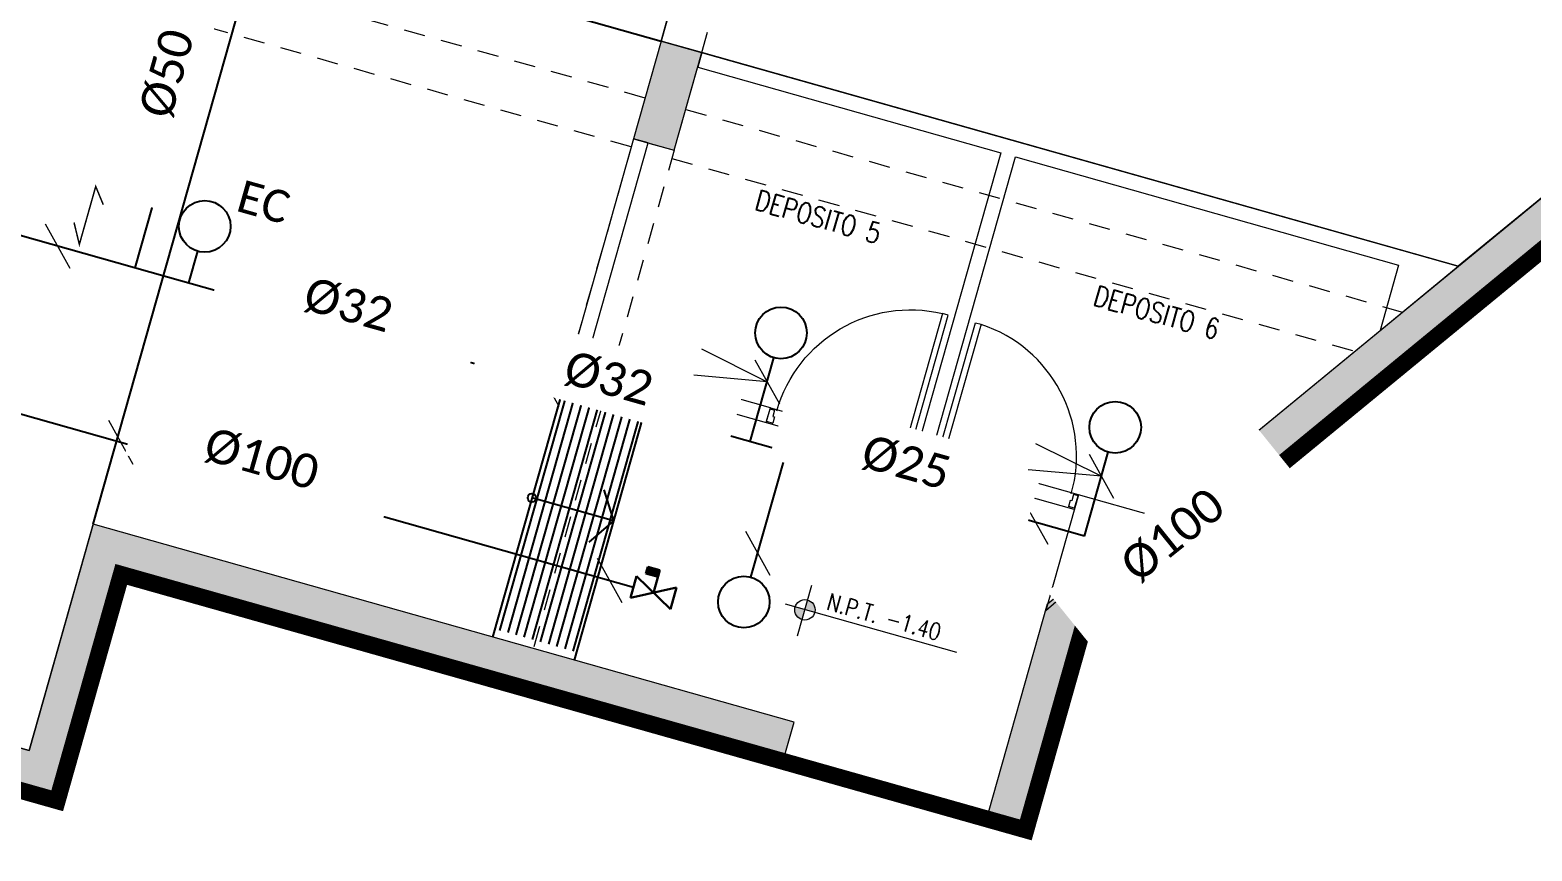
# Model space of a CAD drawing. Header units: inches. Extents: x 0 to 766, y -245 to 236.
# Drawn here: x 150.02 to 158.89, y -211.66 to -206.81 of the extents above; entities that cross this region are included whole.
import ezdxf

# ---------------------------------------------------------------- set-up
doc = ezdxf.new("R2010")
doc.units = ezdxf.units.IN
doc.header["$MEASUREMENT"] = 0
for name, pattern in [('CONTINUA', [0]), ('HIDDEN2', [0.1875, 0.125, -0.0625]), ('PHANTOM', [2.5, 1.25, -0.25, 0.25, -0.25, 0.25, -0.25])]:
    doc.linetypes.add(name, pattern=pattern)
for name, color, linetype, lineweight in [('00 SOS 911 - ACCES. ACI', 125, 'Continuous', 9), ('000 SOS 911 - ACCESORIOS ACI', 3, 'Continuous', 20), ('000 SOS 911 ROCIADORES', 5, 'Continuous', 25), ('000 SOS 911 SOPORTES ACI', 3, 'Continuous', 25), ('000 SOS 911 TEXTOS', 4, 'Continuous', 0), ('000 SOS 911 TUBERIA ACI', 1, 'Continuous', 25), ('A-PLACAS', 251, 'Continuous', 9), ('A-VIGAS', 251, 'HIDDEN2', 9), ('CIRCULACION PEATONAL', 251, 'Continuous', 5), ('HATCH', 251, 'Continuous', 9), ('MURO-BAJO', 251, 'Continuous', 9), ('MUROS', 251, 'Continuous', 9), ('NIVELES-NPT', 251, 'Continuous', 9), ('PROYECCIONES', 251, 'HIDDEN2', 9), ('PUERTAS', 251, 'Continuous', 9), ('Tabique 0.09', 251, 'Continuous', 5), ('TEXTO-AMBIENTE', 251, 'Continuous', 9)]:
    doc.layers.add(name, color=color, linetype=linetype, lineweight=lineweight)
doc.layers.add('LAYERYYY', color=7, linetype='Continuous')
doc.styles.add('P&R', font='calibril.ttf')
doc.styles.add('ROMANS', font='romans.shx', dxfattribs={"width": 0.8})

# ---------------------------------------------------------------- blocks, each defined once
blk = doc.blocks.new('ESTR_PISO-SS')
at = {"layer": 'HATCH'}
h = blk.add_hatch(color=251, dxfattribs=at)
h.dxf.hatch_style = 1
h.paths.add_polyline_path([(16.4277175440171, 16.40000035228357), (24.27771753019917, 16.40000035461122), (24.27771753019917, 16.1500003551738), (16.4277175440171, 16.15000035236159)])
h.paths.add_polyline_path([(48.72768199801283, 19.44000191854332), (44.4276925451594, 19.44000191854332), (44.4276925451594, 18.05000185903853), (36.62768888600809, 18.05000185903853), (36.62768888579399, 17.64998901807186), (34.72771753463934, 17.64998901807186), (34.72771753485344, 15.93999942884571), (31.92780838884551, 15.93999942884571), (31.92780838884551, 15.68999942884571), (34.92771753485346, 15.68999942884571), (34.92771753463936, 17.44998901807188), (36.82768888579398, 17.44998901807188), (36.82768888600808, 17.85000185903854), (44.62769254515939, 17.85000185903854), (44.62769254515939, 19.24000191854333), (48.72768199801283, 19.24000191854333)])
h.paths.add_polyline_path([(8.477717518006585, 13.4500006351999), (12.47771751800659, 13.4500006351999), (12.47771751800659, 13.12000063519989), (12.2777175180066, 13.12000063519989), (12.2777175180066, 13.2000006351999), (8.477717518006642, 13.20000002453418)])
h.paths.add_polyline_path([(23.7208664665888, 47.97692998819457), (29.10928945706615, 49.07914669539466), (30.32771839363195, 43.12366937100842), (30.32773254738518, 34.34999175954889), (47.12769808774325, 34.35000510772318), (47.12771159414078, 29.35000847727014), (48.02932641491563, 29.35000847718436), (53.64436860177059, 25.45004769607903), (50.17768199801282, 20.45883893010753), (50.17768199801282, 19.24000191820787), (49.97768199801283, 19.24000191820787), (49.97768199801283, 20.52148109288487), (53.36601122695211, 25.39987368990731), (47.96666409367836, 29.15000847718389), (46.87767741045644, 29.15000688910311), (46.87770282335234, 34.10000504483733), (30.07773295068677, 34.09999155877244), (30.07771843446471, 43.09835761778157), (28.91447051997991, 48.78411931421641), (23.77097591220078, 47.73200337972006)])
h.paths.add_polyline_path([(-8.481331260209345, 46.57000033610373), (-7.090805235902508, 19.84547925552764), (-0.8015653069423081, 20.21606658801198), (-0.2960204932364832, 10.50000029485028), (5.027721162711913, 10.50000132238532), (5.027718937173717, 13.20000000457804), (5.277719507392987, 13.2000003429616), (5.277721315982262, 10.25000137063782), (-0.5333507159926114, 10.25000024904318), (-1.038147625801969, 19.95169257645185), (-7.327387554756967, 19.58110524396778), (-8.7420758136536, 46.77000033610372), (6.202717519602089, 46.77000033289579), (6.202717519602089, 46.56998253264086)])
h = blk.add_hatch(color=251, dxfattribs=at)
h.dxf.hatch_style = 1
h.paths.add_polyline_path([(8.477717519485822, 18.60000034315223), (5.027717519485833, 18.60000034315223), (5.027717522279801, 17.15000034286012), (5.277717517064417, 17.15000034274371), (5.277717517064417, 18.35000034315223), (8.477717519485822, 18.35000034315223)])
h.paths.add_polyline_path([(4.027684768407624, 23.91999998807427), (8.477717520418054, 23.92000033332033), (8.477717520418054, 24.17000033344848), (5.277717517065327, 24.17000033332033), (5.2777175161456, 25.35000034018589), (5.027717520429775, 25.35000034006947), (5.027717520420111, 24.17000033332033), (4.027690514745075, 24.1700003406645)])
h.paths.add_polyline_path([(12.47771755633991, 20.57000033312488), (12.47771754356833, 22.52000033311748), (16.17771754356747, 22.52000033282934), (16.17771754354462, 20.57000033286411), (16.3777175435342, 20.57000033286118), (16.37771720862412, 22.51999948985289), (16.87771754489731, 22.51999948985286), (16.87771754489739, 22.77000033311751), (12.47771757546749, 22.77000033282576), (12.47771757546749, 29.3700003516239), (12.27771754271063, 29.3700003516239), (12.27771754353685, 20.57000033312488)])
h.paths.add_polyline_path([(15.77771756060181, 24.57000033306417), (19.07771753148933, 24.57000033306417), (19.07771753148933, 24.82000033501996), (15.77771756060181, 24.82000033501996)])
h.paths.add_polyline_path([(-2.28280811961028, 28.4768244237342), (-2.881997571310734, 28.44564749361516), (-2.869007183760942, 28.19598522207355), (-2.269817732060602, 28.22716215219259)])
h.paths.add_polyline_path([(-2.023000368614191, 23.48357899290244), (-2.622189820314645, 23.45240206278339), (-2.609199432764854, 23.20273979124178), (-2.010009981064513, 23.23391672136083)])
h.paths.add_polyline_path([(-2.542615870604266, 33.47006985456608), (-3.14180532230472, 33.43889292444703), (-3.128814934754928, 33.18923065290542), (-2.529625483054588, 33.22040758302447)])
h.paths.add_polyline_path([(4.027717527562544, 33.97000032596128), (9.127717525554033, 33.97000032596475), (9.127717525554033, 33.72000033401201), (5.377717527562538, 33.72000032596128), (5.377717505163673, 33.32000032878557), (5.127717527562538, 33.32000032596127), (5.127717527562538, 33.72000032596128), (4.027717527562544, 33.72000032596128)])
h.paths.add_polyline_path([(4.027717509733748, 29.26999984266803), (5.027717509733719, 29.26999984266803), (5.027717505163679, 29.8700003400541), (5.377717505163645, 29.8700003400541), (5.377717510173539, 29.27000033368012), (8.477717505163668, 29.27000033368012), (8.477717505163668, 29.02000033362651), (4.027717511637917, 29.02000030752987)])
h.paths.add_polyline_path([(5.67771752310037, 44.02000033611699), (6.527717525212921, 44.02000033607686), (6.527717525204565, 43.7200003360129), (5.677717519690333, 43.72000033603541)])
h.paths.add_polyline_path([(6.027714885760304, 41.32000033617845), (6.02771752339811, 40.27000033656552), (5.677717524888322, 40.2700003364782), (5.677717526604653, 41.32000033619164)])
h.paths.add_polyline_path([(3.177714885760309, 41.07000033620994), (3.177717523398115, 41.67000033582286), (2.927717524888322, 41.67000033591017), (2.927717526604653, 41.07000033619676)])
h.paths.add_polyline_path([(-3.18848496433705, 41.07177875305993), (-3.787674416037504, 41.04060182294089), (-3.774684028487712, 40.79093955139928), (-3.175494576787372, 40.82211648151832)])
h.paths.add_polyline_path([(17.72771753237831, 41.32000033364062), (17.7277175353544, 40.27000033995225), (17.3777175368445, 40.27000034003956), (17.37771753962102, 41.3200003336562)])
h.paths.add_polyline_path([(24.62771753237831, 44.79500033364064), (24.62771753535441, 44.19500033995226), (24.3777175368445, 44.19500034003957), (24.37771753962102, 44.79500033365622)])
h.paths.add_polyline_path([(24.62771753237831, 40.87000033364063), (24.62771753535441, 40.27000033995225), (24.3777175368445, 40.27000034003956), (24.37771753962102, 40.87000033365621)])
h.paths.add_polyline_path([(14.27771755520001, 33.72000033380073), (18.2777175467991, 33.72000033380073), (18.2777175467991, 33.97000032543838), (14.27771755520001, 33.97000032543838)])
h.paths.add_polyline_path([(15.77771755599994, 29.37000034418764), (19.07771754414847, 29.37000034418764), (19.07771754414847, 29.12000033543904), (15.77771755599994, 29.12000033543904)])
h.paths.add_polyline_path([(23.17771755520002, 28.59500033380073), (23.7777175467991, 28.59500033380073), (23.7777175467991, 28.84500032543838), (23.17771755520002, 28.84500032543838)])
h.paths.add_polyline_path([(23.17771755520002, 33.72000033380073), (23.7777175467991, 33.72000033380073), (23.7777175467991, 33.97000032543838), (23.17771755520002, 33.97000032543838)])
h.paths.add_polyline_path([(30.57768148341282, 28.72499156690523), (31.17768147501189, 28.72499156690523), (31.17768147501189, 28.97499155854288), (30.57768148341282, 28.97499155854288)])
h.paths.add_polyline_path([(36.62767423128022, 29.64999039973898), (36.62767423128042, 28.72499039973897), (36.87767422291807, 28.72499039973897), (36.87767422291788, 29.64999039973898)])
h.paths.add_polyline_path([(41.75267423128042, 29.99999039133806), (41.75267423128042, 29.39999039973898), (42.00267422291807, 29.39999039973898), (42.00267422291807, 29.99999039133806)])
h.paths.add_polyline_path([(46.87768228372141, 23.0999959105155), (46.87768228372141, 22.49999591891643), (47.12768227535906, 22.49999591891643), (47.12768227535906, 23.0999959105155)])
h.paths.add_polyline_path([(41.75267423128034, 22.7499915654177), (41.75267423128034, 22.14999157381862), (42.00267422291799, 22.14999157381862), (42.00267422291799, 22.7499915654177)])
h.paths.add_polyline_path([(28.07769881798987, 15.68999908012105), (27.82769896964618, 15.68999908012105), (27.82769883626321, 16.39999907742617), (28.07768013941813, 16.3999990776374)])
h.paths.add_polyline_path([(23.17771755520002, 20.57000033380072), (23.7777175467991, 20.57000033380072), (23.7777175467991, 20.82000032543837), (23.17771755520002, 20.82000032543837)])
h.paths.add_polyline_path([(23.17771755520002, 23.47000033380073), (23.7777175467991, 23.47000033380073), (23.7777175467991, 23.72000032543838), (23.17771755520002, 23.72000032543838)])
h.paths.add_polyline_path([(30.57768157509057, 20.14998893701011), (31.17768156668964, 20.14998893701011), (31.17768156668964, 20.39998892864776), (30.57768157509057, 20.39998892864776)])
h.paths.add_polyline_path([(36.62767423128034, 22.7499915654177), (36.62767423128034, 22.14999157381862), (36.87767422291799, 22.14999157381862), (36.87767422291799, 22.7499915654177)])
h.paths.add_polyline_path([(30.57768148341282, 25.19999156690523), (31.17768147501189, 25.19999156690523), (31.17768147501189, 25.44999155854288), (30.57768148341282, 25.44999155854288)])
h.paths.add_polyline_path([(18.97771755520003, 20.57000033380072), (19.57771754679911, 20.57000033380072), (19.57771754679911, 20.82000032543837), (18.97771755520003, 20.82000032543837)])
h.paths.add_polyline_path([(16.4277175440171, 12.8700003341375), (12.2777138658428, 12.8700003341375), (12.2777138658428, 13.12000033413747), (16.17771754221522, 13.12000033413747), (16.17771754221675, 18.52000033271415), (12.4777175434692, 18.52000033271415), (12.47771410775576, 15.11999983881464), (12.27771391624134, 15.12000008076643), (12.2777175435078, 18.77000033312487), (16.4277175440171, 18.77000032534173)])
h.paths.add_polyline_path([(5.027720783116251, 13.45000094061891), (8.47771751247393, 13.45009844847183), (8.477717518006642, 13.20000002453418), (5.027720783116308, 13.20000032995318)])
h.paths.add_polyline_path([(6.202717519602089, 46.51998253264085), (6.202717519602089, 46.76998253264085), (17.72771751960209, 46.76998253264085), (17.72771751960209, 46.51998253264085)])
h.paths.add_polyline_path([(11.55271752852153, 40.27000033347559), (11.80271752938276, 40.27000033347559), (11.80271752938276, 46.51498253264086), (11.55271752852153, 46.51498253264086)])
at = {"layer": 'A-PLACAS'}
for points, elevation in [([(23.7208664665888, 47.97692998819457), (29.10928945706615, 49.07914669539466), (30.32771839363195, 43.12366937100842), (30.32773254738518, 34.34999175954889), (47.12769808774325, 34.35000510772318), (47.12771159414078, 29.35000847727014), (48.02932641491563, 29.35000847718436), (53.64436860177059, 25.45004769607903), (50.17768199801282, 20.45883893010753), (50.17768199801282, 19.24000191820787), (49.97768199801283, 19.24000191820787), (49.97768199801283, 20.52148109288487), (53.36601122695211, 25.39987368990731), (47.96666409367836, 29.15000847718389), (46.87767741045644, 29.15000688910311), (46.87770282335234, 34.10000504483733), (30.07773295068677, 34.09999155877244), (30.07771843446471, 43.09835761778157), (28.91447051997991, 48.78411931421641), (23.77097591220078, 47.73200337972006)], 3.941757904526482e-07), ([(48.72768199801283, 19.44000191854332), (44.4276925451594, 19.44000191854332), (44.4276925451594, 18.05000185903853), (36.62768888600809, 18.05000185903853), (36.62768888579399, 17.64998901807186), (34.72771753463934, 17.64998901807186), (34.72771753485344, 15.93999942884571), (31.92780838884551, 15.93999942884571), (31.92780838884551, 15.68999942884571), (34.92771753485346, 15.68999942884571), (34.92771753463936, 17.44998901807188), (36.82768888579398, 17.44998901807188), (36.82768888600808, 17.85000185903854), (44.62769254515939, 17.85000185903854), (44.62769254515939, 19.24000191854333), (48.72768199801283, 19.24000191854333)], 4.36638087e-07)]:
    blk.add_lwpolyline(points, close=True, dxfattribs=dict(at, elevation=elevation))
blk.add_lwpolyline([(46.87768228372141, 23.0999959105155), (46.87768228372141, 22.49999591891643), (47.12768227535906, 22.49999591891643), (47.12768227535906, 23.0999959105155)], close=True, dxfattribs=at)
at = {"layer": 'A-VIGAS'}
for p, q in [((46.87768228372141, 23.09995957237351), (46.87770299452092, 29.15000688914043, 3.974606842881349e-07)), ((47.12768227535906, 23.09995958992596), (47.12768227535906, 29.15000725368785)), ((46.87768202937457, 22.74999591051548), (42.00268665871926, 22.74999591051548)), ((47.12768227535906, 22.74999591891685), (51.52551599701846, 22.74999591891685)), ((46.87768202937457, 22.44999591051547), (42.00268665871926, 22.44999591051547)), ((46.87768228372141, 22.49999586346038), (46.87768228372141, 19.44000191854332)), ((47.12768227535906, 22.49999591891643), (47.12768227535906, 19.44000191854332)), ((47.12768227535906, 22.44999591891684), (51.31714843568233, 22.44999591891684))]:
    blk.add_line(p, q, dxfattribs=at)
blk = doc.blocks.new('P-90 MARCO 3.5x1.5')
at = {"layer": 'PUERTAS'}
for p, q in [((0.0380000513978303, 0.0761999115347862), (0.0380000497680158, 0.8961999155580997)), ((0.0380000497680158, 0.8961999155580997), (0.0730000496841967, 0.8961999118328094)), ((0.0730000496841967, 0.8961999118328094), (0.0730000514304266, 0.0761999115347862)), ((0.0380000513978303, 0.0761999115347862), (0.0730000514304266, 0.0761999115347862))]:
    blk.add_line(p, q, dxfattribs=at)
at = {"layer": 'PUERTAS', "linetype": 'Continuous'}
for p, q in [((5.14555722e-08, -8.94069672e-08), (5.14555722e-08, 0.0761999115347862)), ((5.14555722e-08, 0.0761999115347862), (0.028000051388517, 0.0761999115347862)), ((0.028000051388517, 0.0761999115347862), (0.028000051388517, 0.0381999127566815)), ((0.028000051388517, 0.0381999127566815), (0.0380000513978303, 0.0381999127566815)), ((0.0380000513978303, 0.0381999127566815), (0.0380000513978303, -8.94069672e-08)), ((0.8620000515365973, 0.0381999127566815), (0.8620000515365973, -8.94069672e-08)), ((0.8720000515459105, 0.0381999127566815), (0.8620000515365973, 0.0381999127566815)), ((0.9000000514788553, 0.0761999115347862), (0.8720000515459105, 0.0761999115347862)), ((0.8720000515459105, 0.0761999115347862), (0.8720000515459105, 0.0381999127566815)), ((0.9000000514788553, -8.94069672e-08), (0.9000000514788553, 0.0761999115347862)), ((5.14555722e-08, -8.94069672e-08), (0.0380000513978303, -8.94069672e-08)), ((0.9000000514788553, -8.94069672e-08), (0.8620000515365973, -8.94069672e-08))]:
    blk.add_line(p, q, dxfattribs=at)
at = {"layer": 'PUERTAS', "color": 7, "linetype": 'Continuous'}
blk.add_arc((0.0380000513978303, 0.0761999115347862), 0.8200000040233135, 0, 87.55370538902417, dxfattribs=at)
blk = doc.blocks.new('NPT')
at = {"layer": 'NIVELES-NPT'}
h = blk.add_hatch(color=256, dxfattribs=at)
h.paths.add_polyline_path([(0, -0.0613262704653153), (0, 0), (-0.0602854464600569, 0, 0.0042792132716365), (-0.0602942788464134, -0.0010319916191293, 0.4142135623729712)])
h.paths.add_polyline_path([(0, 0), (0.0602854464600569, 0, 0.4092090227639318), (0, 0.0592622872270567)])
blk.add_line((0.9320041173916704, 0), (-0.1193010463946393, 0), dxfattribs=at)
blk.add_lwpolyline([(0, -0.1597670624796592), (0, 0.149364873615923)], dxfattribs=at)
at = {"layer": 'NIVELES-NPT', "linetype": 'Continuous'}
blk.add_circle((0, -0.0010319916191293), 0.0602942788463125, dxfattribs=at)
at = {"layer": 'NIVELES-NPT', "style": 'ROMANS', "width": 0.8}
blk.add_attdef('N.P.T.±0.00', (0.1175420202139321, 0.0358007524059758), '', height=0.1, dxfattribs=at)
blk = doc.blocks.new('UPR1')
at = {"layer": '000 SOS 911 ROCIADORES'}
blk.add_circle((0, 0), 6, dxfattribs=at)
blk = doc.blocks.new('000 SOS911 - COLGADORES')
at = {"layer": '000 SOS 911 - ACCESORIOS ACI'}
blk.add_lwpolyline([(2289.820134768947, 2442.903941979981), (2290.030596254191, 2442.69308939925)], dxfattribs=at)
blk = doc.blocks.new('SPRIG4')
blk.add_circle((0, -2.728484105318785e-12), 5.999999999999999)
at = {"layer": 'LAYERYYY', "insert": (11.61949032314078, 12.96447234337757), "char_height": 7.5, "width": 9.441116276991707, "attachment_point": 2, "style": 'P&R'}
blk.add_mtext('EC', dxfattribs=at)
blk = doc.blocks.new('Soporte Longitudinal')
at = {"layer": '000 SOS 911 SOPORTES ACI', "const_width": 0.02}
blk.add_lwpolyline([(-0.1404625943177962, -0.1488582816818962), (-0.4048579904192593, 0), (0.4048579904192593, 0), (0.1965373173043189, 0.1643287883271114)], dxfattribs=at)
blk = doc.blocks.new('006')
at = {"layer": '000 SOS 911 - ACCESORIOS ACI'}
h = blk.add_hatch(color=256, dxfattribs=at)
h.dxf.hatch_style = 1
h.paths.add_polyline_path([(1806.967223977151, 1493.847869470248), (1806.967213465011, 1493.901551573364), (1806.869548208437, 1493.901570698368), (1806.869558720572, 1493.847888595261)])
at = {"layer": '000 SOS 911 - ACCESORIOS ACI', "lineweight": 30}
for p, q in [((1806.869583907695, 1493.719266037058), (1806.869548208437, 1493.901570698368)), ((1806.967213465011, 1493.901551573364), (1806.869548208427, 1493.901570698368)), ((1806.96722397715, 1493.847869474365), (1806.967213465011, 1493.901551573364)), ((1806.707205425979, 1493.806693618982), (1807.031962389413, 1493.631838455138)), ((1806.707239678922, 1493.631774867281), (1806.707205425979, 1493.806693618982)), ((1807.03192813647, 1493.806757206838), (1806.707239678922, 1493.631774867281)), ((1806.869537696286, 1493.847888599378), (1806.967202952872, 1493.847869474365)), ((1807.031962389413, 1493.631838455138), (1807.03192813647, 1493.806757206838))]:
    blk.add_line(p, q, dxfattribs=at)

msp = doc.modelspace()

# ---------------------------------------------------------------- hatches: boundary and pattern name
h = msp.add_hatch()
h.set_pattern_fill('_USER', color=8, scale=0.05, angle=-105.7860011703818, pattern_type=0)
h.set_pattern_definition([(254.2139988296181, (-111.4919284552448, 533.7388280926101), (0.04811422449310599, -0.01360225721808703), [])])
h.paths.add_polyline_path([(153.6874509376277, -208.9360341561783), (153.2494567210239, -210.4853166457689), (152.7683203762356, -210.3492957416032), (153.2063145928674, -208.8000132520206)])

# ---------------------------------------------------------------- linework, layer by layer
for p, q in [((153.206308419588, -208.8000115842136, -3.706276007363635e-07), (152.754713441396, -210.3974039737501, -3.706276007363635e-07)), ((153.206308419588, -208.8000115842136, -3.706276007363635e-07), (152.754713441396, -210.3974039737501, -3.706276033238137e-07)), ((153.6874506645191, -208.9360341563944, -3.706276007363635e-07), (153.2358556863272, -210.5334265459309, -3.706276033238137e-07)), ((153.4684543320836, -209.7106732464594, -3.706276020300886e-07), (152.9873108514268, -209.5746549385492, -8.534917452381378e-08))]:
    msp.add_line(p, q)
at = {"elevation": -3.706276007363635e-07}
for points in [[(150.397130166454, -209.7308990775407), (151.3928136365558, -206.2089440641189), (153.750398113828, -206.8754390103253)], [(153.3173992300489, -208.7378900219702), (153.3173992432237, -208.737889975368)]]:
    msp.add_lwpolyline(points, dxfattribs=at)
at = {"color": 4, "elevation": -3.706276007363635e-07}
msp.add_lwpolyline([(153.411507153614, -209.527295381799), (153.4684543041334, -209.7106732385576), (153.3239252273579, -209.8370922334439)], dxfattribs=at)
msp.add_circle((152.9873108514268, -209.5746549385492, -3.706276033238137e-07), 0.025)
at = {"layer": '000 SOS 911 TUBERIA ACI'}
for p, q in [((151.4181519684676, -205.475365568138, -2.188309859167655e-06), (150.6434647163109, -208.2156075562586, -1.691506044971541e-06)), ((150.9611967952965, -208.3051033725405, -9.673594375097844e-07), (151.0142685320768, -208.1173767756425, -9.673594375097844e-07)), ((151.9668160802933, -208.589563753557, -1.744666248240059e-06), (150.8359216142666, -208.2700165851262, -1.691506044971541e-06)), ((156.2494648305185, -209.8004633439543, -1.166994297156915e-06), (151.9668160802933, -208.589563753557, -1.744666248240059e-06)), ((154.2761401490944, -209.2425147034035, -8.178121078879806e-07), (154.4162845564646, -208.7467926059932, -8.178121078879806e-07)), ((154.280090796277, -210.0435041095446, -1.429065285486338e-07), (154.489483169129, -209.3028364782087, -1.429065285486338e-07)), ((156.2494648305185, -209.8004633439543, -9.26971629643034e-07), (156.3896288047661, -209.3046720341252, -9.26971629643034e-07))]:
    msp.add_line(p, q, dxfattribs=at)
for points, elevation in [([(150.8359216142666, -208.2700165851262), (145.844233437401, -206.8588283710474)], -1.691506044971541e-06), ([(145.3952179512688, -208.8146825704196), (147.1143113785002, -209.3006840370316), (147.3835406156534, -208.3483600404474), (153.5868108195303, -210.1020717087819)], -7.881948515363635e-07)]:
    msp.add_lwpolyline(points, dxfattribs=dict(at, elevation=elevation))
at = {"layer": 'CIRCULACION PEATONAL', "color": 251, "linetype": 'CONTINUA', "ltscale": 0.25, "elevation": -3.706276007363635e-07}
for points in [[(142.7537330454205, -209.0145408637968), (150.0189809438684, -211.0684817037247), (151.3928089228444, -206.2089450301003), (144.1275610243966, -204.1550041901723)], [(154.4849180567298, -204.2772649163223), (153.7503961669024, -206.8754330391292), (158.4568284916539, -208.2060298970585), (160.15624948428, -206.8085314992346), (159.1620340972781, -205.5995212993725)]]:
    msp.add_lwpolyline(points, close=True, dxfattribs=at)
at = {"layer": 'MURO-BAJO', "color": 251}
for p, q in [((154.3951555476611, -209.0425799215982, -3.706276007363635e-07), (155.2612112561207, -209.2874217273331, -3.706276007363635e-07)), ((154.3706716863589, -209.1291843127646, -3.706276007363635e-07), (155.2367273948186, -209.3740261184994, -3.706276007363635e-07)), ((156.2138727703424, -209.5567463832895, -3.706276007363635e-07), (155.3478163967802, -209.3119069300646, -3.706276007363635e-07)), ((156.1893893093202, -209.6433503572501, -3.706276007363635e-07), (155.3233329357858, -209.3985109040331, -3.706276007363635e-07))]:
    msp.add_line(p, q, dxfattribs=at)
at = {"layer": 'MUROS'}
for p, q in [((160.6196857911277, -206.4274303014266, -3.706276007363635e-07), (158.4568284624154, -208.2060298887925, -3.706276007363635e-07)), ((156.207421644846, -210.3147418186277, -3.706276007363635e-07), (160.9011810982548, -206.4548579924262, -3.706276007363635e-07)), ((153.7503866602018, -206.8754833515219, -3.706276007363635e-07), (158.4568284624154, -208.2060298887925, -3.706276007363635e-07)), ((153.8277311904853, -207.5208654525343, -3.706276007363635e-07), (153.9637534421382, -207.0397227830881, -3.706276007363635e-07)), ((153.6833885139712, -207.480058691636, -3.706276007363635e-07), (153.8277311904853, -207.5208654525343, -3.706276007363635e-07)), ((156.6606879141613, -209.6830644228961, -3.706276007363635e-07), (157.9952541455166, -208.5855999638358, -3.706276007363635e-07)), ((142.6512088758376, -209.1933844651251, -3.706276007363635e-07), (150.15703141791, -211.3153375866019, -3.706276007363635e-07)), ((150.3971270106077, -209.7309102405818, -3.706276007363635e-07), (150.0189835488493, -211.0684716595748, -3.706276007363635e-07)), ((154.5349394727101, -210.9006874130943, -3.706276007363635e-07), (150.3971270106077, -209.7309102405818, -3.706276007363635e-07)), ((150.15703141791, -211.3153375866019, -3.706276007363635e-07), (150.5351741849501, -209.9777620877634, -3.706276007363635e-07)), ((150.5351741849501, -209.9777620877634, -3.706276007363635e-07), (154.4805304440404, -211.0931443103497, -3.706276007363635e-07)), ((155.8758429540703, -211.4876097705656, -3.706276007363635e-07), (156.207421644846, -210.3147418186277, -3.706276007363635e-07)), ((154.4805304440404, -211.0931443103497, -3.706276007363635e-07), (154.5349394727101, -210.9006874130943, -3.706276007363635e-07)), ((155.6833915394136, -211.4332022918684, -3.706276007363635e-07), (155.8758429540703, -211.4876097705656, -3.706276007363635e-07))]:
    msp.add_line(p, q, dxfattribs=at)
at = {"layer": 'PROYECCIONES', "color": 12, "linetype": 'PHANTOM', "ltscale": 0.5, "const_width": 0.1, "elevation": -3.706276007363635e-07}
msp.add_lwpolyline([(135.7469381290016, -226.7783382834924), (140.7416881094066, -209.1108048456516), (142.5699979756589, -209.6276827173726), (142.6788218477419, -209.2427486406682), (150.1846315498788, -211.3647182629488), (150.5627769757816, -210.0271333594399), (155.9034506740154, -211.5369843026736), (156.2425212296837, -210.3376659118654), (160.9573278510493, -206.4604740784474), (155.9190094163776, -200.2705442969457), (158.3501091143178, -191.6711794180689)], dxfattribs=at)
at = {"layer": 'Tabique 0.09', "lineweight": 0, "elevation": -3.706276007363635e-07}
for points in [[(153.966474293365, -207.0301000514435), (155.7563220617187, -207.5361036290311), (155.2367273948186, -209.3740261184994), (155.3233329989028, -209.3985101814909), (155.842927665803, -207.5605876920228), (155.842927665803, -207.5605876920228), (158.1042962169846, -208.1998937812744), (157.9952541455166, -208.5855999638358), (158.4568284624154, -208.2060298887925), (153.9909582689072, -206.9434947566874), (153.966474293365, -207.0301000514435)], [(153.5871699511281, -207.4528192075729), (153.2063095617635, -208.8000119071152), (154.3706712614713, -209.1291858156874), (154.3951554162562, -209.0425798844491), (154.3951554169003, -209.0425798846312), (153.3173992300489, -208.7378900219702), (153.3173992300489, -208.7378900219702), (153.6737759658389, -207.4773033866517), (153.5871699511281, -207.4528192075729)], [(156.6606879141613, -209.6830644228961), (156.2138728040059, -209.5567463928064), (156.0207205048546, -210.2399783849247), (156.6606879141613, -209.6830644228961)]]:
    msp.add_lwpolyline(points, dxfattribs=at)

# ---------------------------------------------------------------- block references
at = {"rotation": 344.2139988296181}
msp.add_blockref('NPT', (154.5994032848924, -210.2354324756508, -3.706276007363635e-07), dxfattribs=at).add_auto_attribs({'N.P.T.±0.00': 'N.P.T. -1.40'})
at = {"layer": '00 SOS 911 - ACCES. ACI', "rotation": 344.2139988296181}
for p in [(-2717.924064476633, -1935.790625802546, -9.26971629643034e-07), (-2715.037211007046, -1936.606761235631, -9.26971629643034e-07), (-2717.552017218684, -1936.950013086624, -1.016742533553331e-06), (-2711.761662079517, -1937.150752092696, -9.269716296430323e-07), (-2712.15035753746, -1937.422896668715, -9.26971629643034e-07), (-2712.15035753746, -1937.422896668715, -9.26971629643034e-07), (-2714.665163749098, -1937.766148519709, -1.016742533553331e-06)]:
    msp.add_blockref('000 SOS911 - COLGADORES', p, dxfattribs=at)
at = {"layer": '000 SOS 911 - ACCESORIOS ACI', "xscale": -0.758300138856851, "yscale": 0.758300138856851, "zscale": 0.7583001388568508, "rotation": 344.2139988296181}
msp.add_blockref('006', (1164.036714882802, -1672.845711141214, -3.515192722120978e-07), dxfattribs=at)
at = {"layer": '000 SOS 911 ROCIADORES', "xscale": 0.0254, "yscale": 0.0254, "zscale": 0.0254, "rotation": 344.2139988296181}
for p in [(154.4577442364711, -208.6001404497181, -8.17812107887979e-07), (156.4310884847725, -209.1580198778501, -9.269716296430323e-07), (154.2386311162707, -210.1901562658197, -1.429065285486338e-07)]:
    msp.add_blockref('UPR1', p, dxfattribs=at)
at = {"layer": 'CIRCULACION PEATONAL', "color": 251, "linetype": 'CONTINUA', "ltscale": 0.25, "rotation": 344.2139988296181}
msp.add_blockref('ESTR_PISO-SS', (102.3564887309081, -216.3513704581146, -3.706276007363635e-07), dxfattribs=at)
at = {"layer": 'PUERTAS', "linetype": 'Continuous', "extrusion": (-5.301444897464066e-08, -2.245287781634261e-08, -0.9999999999999984), "zscale": -1, "rotation": 15.78615439068098}
msp.add_blockref('P-90 MARCO 3.5x1.5', (-155.2386039894485, -209.3673879975368, -3.119317727782413e-06), dxfattribs=at)
at = {"layer": 'PUERTAS', "linetype": 'Continuous', "extrusion": (-3.34117575702465e-08, 4.688622375909008e-08, 0.9999999999999984), "rotation": 344.2141520499169}
msp.add_blockref('P-90 MARCO 3.5x1.5', (155.3252181908638, -209.3918744920265, -1.34448510854939e-05), dxfattribs=at)

# ---------------------------------------------------------------- texts
at = {"layer": 'TEXTO-AMBIENTE', "color": 251, "char_height": 0.12, "attachment_point": 1, "rotation": 344.21399882961816, "line_spacing_factor": 0.8, "style": 'ROMANS'}
for s, insert in [('\\pxqc;DEPOSITO 5', (154.0430479596024, -207.6726281256661, -3.605155287363635e-07)), ('\\pxqc;DEPOSITO 6', (156.0415726051194, -208.2376262436116, -3.605155287363635e-07))]:
    msp.add_mtext_dynamic_manual_height_columns(s, width=1.352657142857142, gutter_width=15, heights=[0], dxfattribs=dict(at, insert=insert))

# ---------------------------------------------------------------- next in the draw order: texts
at = {"layer": '000 SOS 911 TEXTOS', "char_height": 0.2, "width": 1.371033159672498, "attachment_point": 5, "style": 'P&R', "bg_fill": 2}
for s, insert, rotation in [('\\A1;%%C50', (150.8355906345176, -207.0681413144618, 6.571820035301704e-08), 74.21399882961816), ('\\A1;%%C32', (153.4395902533116, -208.8734883152266, -3.563827188877931e-07), 344.21399882961816), ('\\A1;%%C100', (151.3912622404716, -209.3487816099106, -1.543759734661032e-07), 344.21399882961816), ('\\A1;{\\C256;%%C25}', (155.1962336348461, -209.3701047601099, -3.563827188877931e-07), 344.21399882961816)]:
    msp.add_mtext(s, dxfattribs=dict(at, insert=insert, rotation=rotation))

# ---------------------------------------------------------------- next in the draw order: linework, layer by layer
at = {"layer": '000 SOS 911 - ACCESORIOS ACI', "color": 4}
for points, elevation in [([(153.9877483123464, -208.6949747092736), (154.3761306932132, -208.8888257964975), (153.9437410096713, -208.8506383764349)], -8.17812107887979e-07), ([(155.9610925606478, -209.2528541374055), (156.3494749415145, -209.4467052246295), (155.9170852579728, -209.4085178045669)], -9.269716296430323e-07)]:
    msp.add_lwpolyline(points, dxfattribs=dict(at, elevation=elevation))

# ---------------------------------------------------------------- next in the draw order: block references
at = {"layer": '00 SOS 911 - ACCES. ACI', "rotation": 344.2139988296181}
for p in [(-2713.735006327818, -1936.592872664565, -8.17812107887979e-07), (-2713.790845653602, -1937.60560149587, -1.429065285486339e-07), (-2713.790845653602, -1937.60560149587, -1.429065285486339e-07)]:
    msp.add_blockref('000 SOS911 - COLGADORES', p, dxfattribs=at)
at = {"layer": '000 SOS 911 SOPORTES ACI', "xscale": -0.4394531250000001, "yscale": 0.4394531250000001, "zscale": 0.439453125, "rotation": 254.2139988296181}
msp.add_blockref('Soporte Longitudinal', (150.3636944955724, -207.9060934575522, -2.029127778352951e-06), dxfattribs=at)

# ---------------------------------------------------------------- next in the draw order: texts
at = {"layer": '000 SOS 911 TEXTOS', "insert": (151.9028651673401, -208.4390444451842, -3.563827188877931e-07), "char_height": 0.2, "width": 1.371033159672498, "attachment_point": 5, "rotation": 344.21399882961816, "style": 'P&R', "bg_fill": 2}
msp.add_mtext('\\A1;%%C32', dxfattribs=at)

# ---------------------------------------------------------------- next in the draw order: block references
at = {"layer": '000 SOS 911 ROCIADORES', "xscale": 0.0254, "yscale": 0.0254, "zscale": 0.0254, "rotation": 344.2139988296181}
msp.add_blockref('SPRIG4', (151.0556849391572, -207.97087768538, -9.673594375097846e-07), dxfattribs=at)

# ---------------------------------------------------------------- next in the draw order: texts
at = {"layer": '000 SOS 911 TEXTOS', "insert": (156.773049672995, -209.7973676415409, -1.543759734661032e-07), "char_height": 0.2, "width": 1.371033159672498, "attachment_point": 5, "rotation": 38.871120832129826, "style": 'P&R', "bg_fill": 2}
msp.add_mtext('\\A1;%%C100', dxfattribs=at)

doc.saveas('drawing.dxf')
